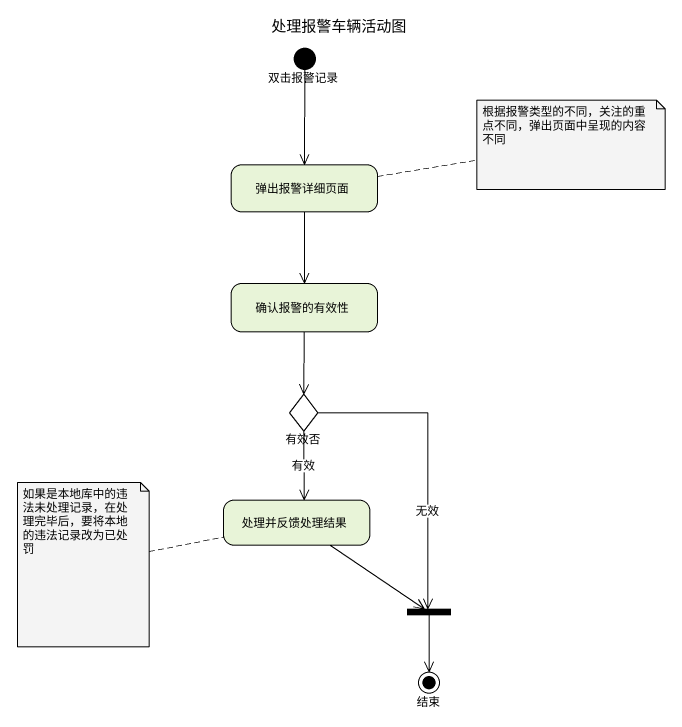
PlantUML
@startuml
title 处理报警车辆活动图
hide empty description
state 双击报警记录 <<start>>
state 弹出报警详细页面
state 确认报警的有效性
state 有效否 <<choice>>
state 处理并反馈处理结果
state fork1 <<join>>
state 结束 <<end>>
双击报警记录 --> 弹出报警详细页面
弹出报警详细页面 --> 确认报警的有效性
确认报警的有效性 --> 有效否
有效否 --> 处理并反馈处理结果 : 有效
有效否 --> fork1 : 无效
处理并反馈处理结果 --> fork1
fork1 --> 结束
note right of 弹出报警详细页面 : 根据报警类型的不同，关注的重点不同，弹出页面中呈现的内容不同
note left of 处理并反馈处理结果 : 如果是本地库中的违法未处理记录，在处理完毕后，要将本地的违法记录改为已处罚
@enduml
